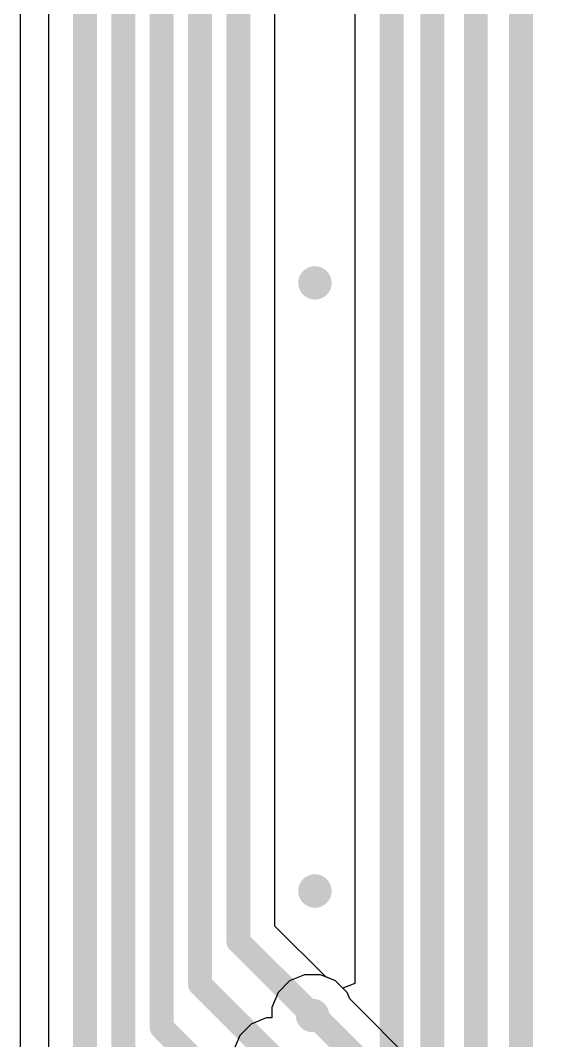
# Model space of a CAD drawing. Header units: millimetres. Extents: x -0.01 to 1.18, y 0.02 to 2.01.
# Drawn here: x -0.005 to 0.2131, y 0.2645 to 0.6907 of the extents above; entities that cross this region are included whole.
import ezdxf

# ---------------------------------------------------------------- set-up
doc = ezdxf.new("R2010")
doc.units = ezdxf.units.MM
doc.header["$MEASUREMENT"] = 0
for name, color, linetype in [('BottomLayer', 5, 'Continuous'), ('TopLayer', 1, 'Continuous'), ('ViaHoleLayer', 16, 'Continuous')]:
    doc.layers.add(name, color=color, linetype=linetype)

msp = doc.modelspace()

# ---------------------------------------------------------------- hatches: boundary and pattern name
at = {"layer": 'BottomLayer'}
h = msp.add_hatch(color=5, dxfattribs=at)
edge = h.paths.add_edge_path()
edge.add_arc((0.118, 0.581), 0.007, 0, 360)
h = msp.add_hatch(color=5, dxfattribs=at)
edge = h.paths.add_edge_path()
edge.add_arc((0.118, 0.327), 0.007, 0, 360)
h = msp.add_hatch(color=5, dxfattribs=at)
edge = h.paths.add_edge_path()
edge.add_arc((0.117, 0.275), 0.007, 0, 360)
at = {"layer": 'TopLayer'}
h = msp.add_hatch(color=1, dxfattribs=at)
edge = h.paths.add_edge_path()
edge.add_arc((0.118, 0.581), 0.007, 0, 360)
h = msp.add_hatch(color=1, dxfattribs=at)
edge = h.paths.add_edge_path()
edge.add_arc((0.118, 0.327), 0.007, 0, 360)
h = msp.add_hatch(color=1, dxfattribs=at)
edge = h.paths.add_edge_path()
edge.add_arc((0.117, 0.275), 0.007, 0, 360)
at = {"layer": 'ViaHoleLayer'}
h = msp.add_hatch(color=16, dxfattribs=at)
edge = h.paths.add_edge_path()
edge.add_arc((0.118, 0.581), 0.005, 0, 360)
h = msp.add_hatch(color=16, dxfattribs=at)
edge = h.paths.add_edge_path()
edge.add_arc((0.118, 0.327), 0.005, 0, 360)
h = msp.add_hatch(color=16, dxfattribs=at)
edge = h.paths.add_edge_path()
edge.add_arc((0.117, 0.275), 0.005, 0, 360)

# ---------------------------------------------------------------- linework, layer by layer
at = {"layer": 'BottomLayer'}
for p, q in [((-0.005, 0.12548), (-0.005, 1.049)), ((0.11362, 0.292), (0.10737, 0.28941)), ((0.12038, 0.292), (0.11362, 0.292)), ((0.12663, 0.28941), (0.12038, 0.292)), ((0.10737, 0.28941), (0.10259, 0.28463)), ((0.13141, 0.28463), (0.12663, 0.28941)), ((0.10259, 0.28463), (0.1, 0.27838)), ((0.13251, 0.28198), (0.13141, 0.28463)), ((0.27474, 0.13974), (0.13251, 0.28198)), ((0.1, 0.27838), (0.1, 0.274)), ((0.09762, 0.274), (0.09137, 0.27141)), ((0.1, 0.274), (0.09762, 0.274)), ((0.09137, 0.27141), (0.08659, 0.26663)), ((0.08659, 0.26663), (0.084, 0.26038))]:
    msp.add_line(p, q, dxfattribs=at)
at = {"layer": 'BottomLayer', "const_width": 0.01}
for points in [[(0.117, 0.275), (0.11786, 0.275)], [(0.11786, 0.275), (0.26393, 0.12893)]]:
    msp.add_lwpolyline(points, dxfattribs=at)
at = {"layer": 'BottomLayer', "const_width": 0.005}
for points in [[(0.1145, 0.275, 1), (0.1195, 0.275, 1)], [(0.11536, 0.275, 1), (0.12036, 0.275, 1)], [(0.11536, 0.275, 1), (0.12036, 0.275, 1)]]:
    msp.add_lwpolyline(points, format="xyb", close=True, dxfattribs=at)
at = {"layer": 'TopLayer'}
for p, q in [((-0.005, 0.12548), (-0.005, 1.05)), ((0.00671, 1.05), (0.00671, 0.23292)), ((0.10129, 0.31233), (0.10129, 0.9235)), ((0.13471, 0.798), (0.13471, 0.28841)), ((0.12251, 0.29112), (0.10129, 0.31233)), ((0.12663, 0.28941), (0.12251, 0.29112)), ((0.12971, 0.28634), (0.12663, 0.28941)), ((0.13471, 0.28841), (0.12971, 0.28634))]:
    msp.add_line(p, q, dxfattribs=at)
at = {"layer": 'TopLayer', "const_width": 0.01}
for points in [[(0.022, 0.23292), (0.022, 1.31684)], [(0.038, 0.25289), (0.038, 1.283)], [(0.054, 0.27), (0.054, 1.257)], [(0.07, 0.288), (0.07, 1.237)], [(0.086, 0.306), (0.086, 1.214)], [(0.15, 0.156), (0.15, 0.798)], [(0.167, 0.143), (0.167, 0.791)], [(0.18519, 0.06201), (0.18519, 0.78519)], [(0.204, 0.143), (0.204, 0.781)], [(0.086, 0.306), (0.117, 0.275)], [(0.07, 0.288), (0.101, 0.257)], [(0.054, 0.27), (0.084, 0.24)]]:
    msp.add_lwpolyline(points, dxfattribs=at)
at = {"layer": 'TopLayer', "const_width": 0.005}
for points in [[(0.0835, 0.306, 1), (0.0885, 0.306, 1)], [(0.0835, 0.306, 1), (0.0885, 0.306, 1)], [(0.0675, 0.288, 1), (0.0725, 0.288, 1)], [(0.0675, 0.288, 1), (0.0725, 0.288, 1)], [(0.1145, 0.275, 1), (0.1195, 0.275, 1)], [(0.0515, 0.27, 1), (0.0565, 0.27, 1)], [(0.0515, 0.27, 1), (0.0565, 0.27, 1)]]:
    msp.add_lwpolyline(points, format="xyb", close=True, dxfattribs=at)

doc.saveas('drawing.dxf')
